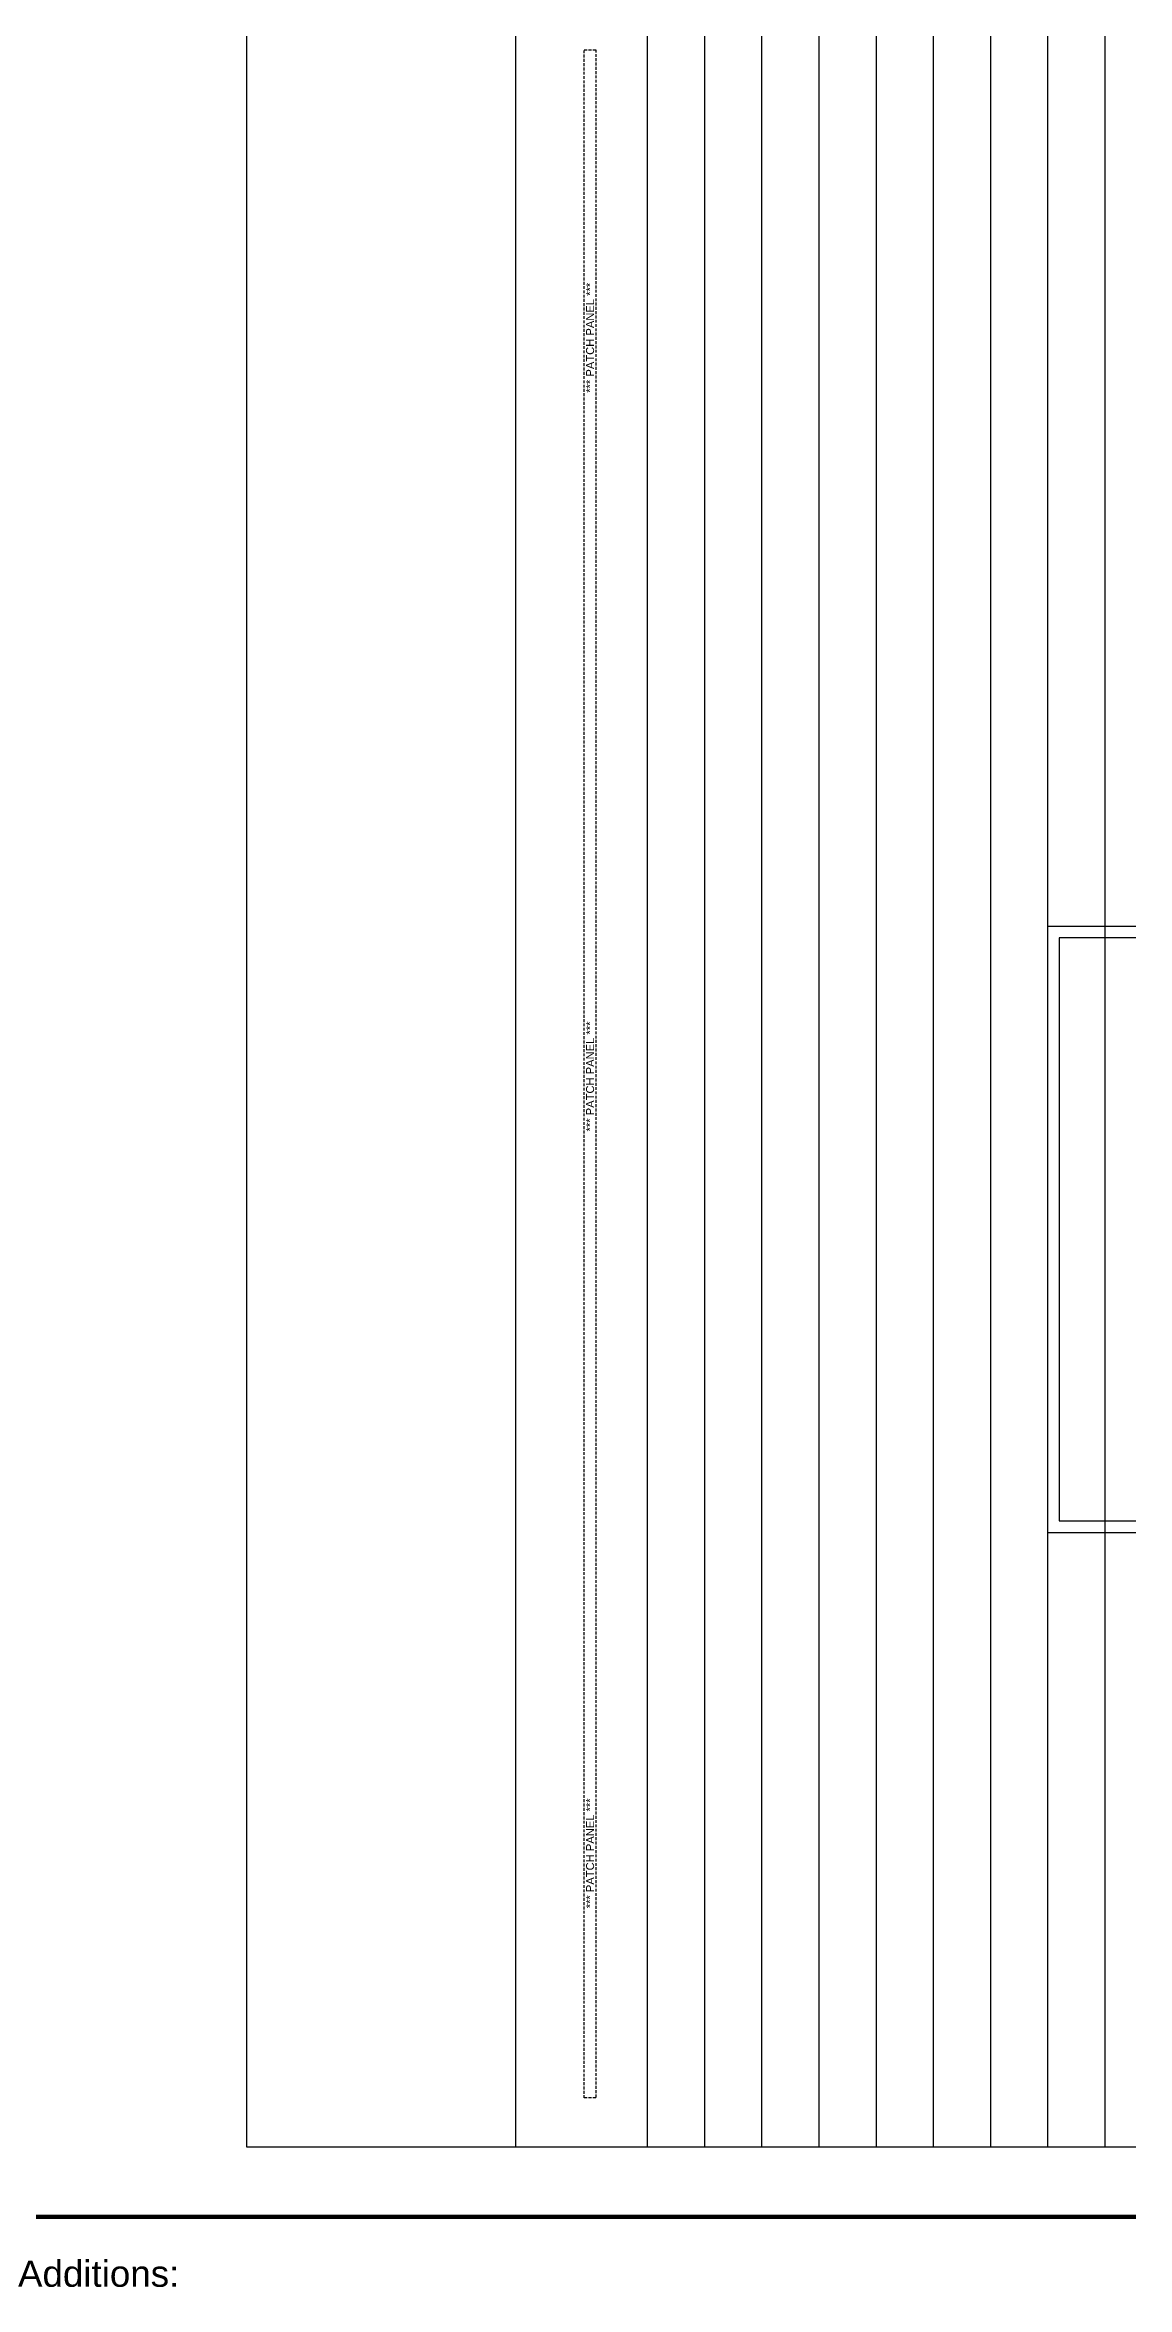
# Model space of a CAD drawing. Header units: millimetres. Extents: x -71336 to -35435, y -26189 to 22712.
# Drawn here: x -43648 to -43175, y -20841 to -19860 of the extents above; entities that cross this region are included whole.
import ezdxf
from ezdxf.enums import TextEntityAlignment as Align
from ezdxf.lldxf.tags import DXFTag

# ---------------------------------------------------------------- set-up
doc = ezdxf.new("R2010")
doc.units = ezdxf.units.MM
doc.linetypes.add('DASHED2', pattern=[0.375, 0.25, -0.125])
doc.layers.add('SC - Cat - Green - Data - DANTE', color=84, linetype='DANTE')
doc.layers.add('SC - Text', color=7, linetype='Continuous')
doc.layers.add('SC - Titlesheet - Model', color=250, linetype='Continuous', plot=False)
doc.layers.add('SC - Xlines', color=252, linetype='Continuous', plot=False)
doc.styles.add('ARIAL', font='arial.ttf')
doc.styles.get("Standard").update_dxf_attribs({"font": 'arial.ttf', "height": 35})
tags = doc.linetypes.add('DANTE', pattern='A,3.745209,-0.071128,["DANTE",ARIAL,S=0.5,R=0,X=0,Y=-0.25],-2.454793,3.728871', length=10.000001).pattern_tags.tags
tags[6] = DXFTag(74, 10)

# ---------------------------------------------------------------- blocks, each defined once
blk = doc.blocks.new('*U189')
at = {"layer": 'SC - Titlesheet - Model', "color": 6, "ltscale": 5, "const_width": 1}
blk.add_lwpolyline([(-365.5, -287), (365.5, -287), (365.5, 287), (-365.5, 287)], close=True, dxfattribs=at)
at = {"ltscale": 5, "style": 'ARIAL'}
blk.add_text('Additions:', height=6, dxfattribs=at).set_placement((-365.5, -297), align=Align.TOP_LEFT)
at = {"layer": 'SC - Titlesheet - Model', "color": 5, "lineweight": 30, "ltscale": 5, "flags": 104}
blk.add_attdef('ADDITIONS', text='', height=5, dxfattribs=at).set_placement((-365.5, -312), align=Align.TOP_LEFT)
blk.add_attdef('CHANGES', text='', height=5, dxfattribs=at).set_placement((0, -312), align=Align.TOP_CENTER)
blk.add_attdef('OMISSIONS', text='', height=5, dxfattribs=at).set_placement((365.5, -312), align=Align.TOP_RIGHT)

msp = doc.modelspace()

# ---------------------------------------------------------------- linework, layer by layer
at = {"linetype": 'DASHED2', "ltscale": 5}
msp.add_lwpolyline([(-43411.771, -20758.194), (-43411.771, -19862.296), (-43406.771, -19862.296), (-43406.771, -20758.194)], close=True, dxfattribs=at)
at = {"layer": 'SC - Cat - Green - Data - DANTE', "ltscale": 5}
for points in [[(-43135.743, -20245.821), (-43209.271, -20245.821), (-43209.271, -20510.821), (-42985.771, -20510.821)], [(-43135.743, -20250.821), (-43204.271, -20250.821), (-43204.271, -20505.821), (-42985.771, -20505.821)]]:
    msp.add_lwpolyline(points, dxfattribs=at)
at = {"layer": 'SC - Xlines', "ltscale": 5, "transparency": 33554687}
msp.add_lwpolyline([(-43559.271, -19840.818), (-42359.271, -19840.825), (-42359.271, -20779.725), (-43559.271, -20779.718)], close=True, dxfattribs=at)
at = {"layer": 'SC - Xlines', "ltscale": 5}
for points in [[(-43441.771, -19840.821), (-43441.771, -20779.719)], [(-43359.271, -19840.821), (-43359.271, -20779.719)], [(-43309.271, -19840.821), (-43309.271, -20779.719)], [(-43259.271, -19840.821), (-43259.271, -20779.719)], [(-43209.271, -19840.821), (-43209.271, -20779.719)]]:
    msp.add_lwpolyline(points, dxfattribs=at)
at = {"layer": 'SC - Xlines', "color": 250, "ltscale": 5}
for points in [[(-43384.271, -19840.821), (-43384.271, -20779.719)], [(-43334.271, -19840.821), (-43334.271, -20779.719)], [(-43284.271, -19840.821), (-43284.271, -20779.719)], [(-43234.271, -19840.821), (-43234.271, -20779.719)], [(-43184.271, -19840.821), (-43184.271, -20779.719)]]:
    msp.add_lwpolyline(points, dxfattribs=at)

# ---------------------------------------------------------------- block references
at = {"xscale": 1.915184678522737, "yscale": 1.915184678522737, "zscale": 1.915184678522737}
msp.add_blockref('*U189', (-42959.271, -20260.478), dxfattribs=at)

# ---------------------------------------------------------------- texts
at = {"layer": 'SC - Text', "char_height": 3.5, "width": 136.51602, "attachment_point": 1, "rotation": 90, "style": 'ARIAL'}
for insert in [(-43411.003, -20012.333), (-43411.003, -20335.439), (-43411.003, -20675.231)]:
    msp.add_mtext('*** PATCH PANEL ***', dxfattribs=dict(at, insert=insert))

doc.saveas('drawing.dxf')
